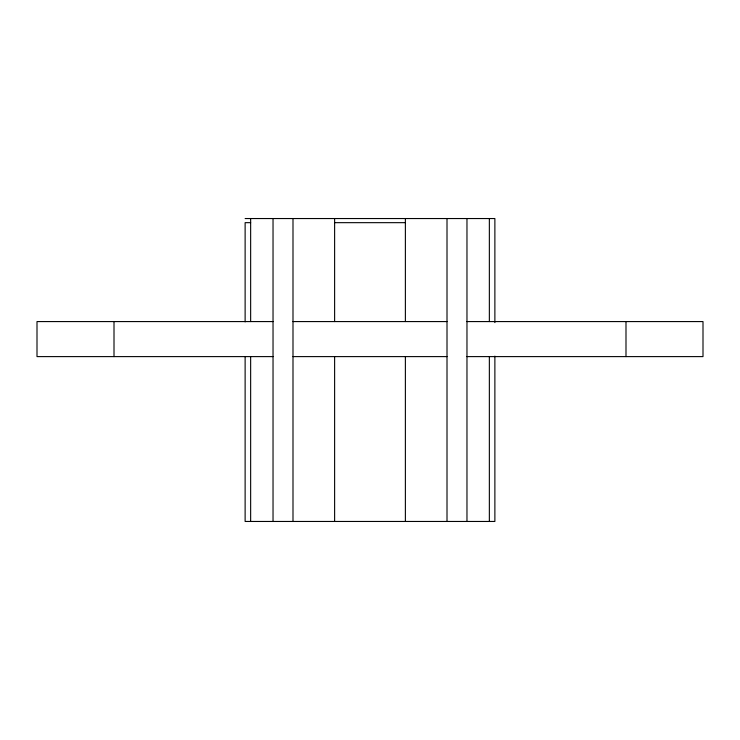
<?xml version="1.0" encoding="UTF-8"?>
<svg xmlns="http://www.w3.org/2000/svg" width="740" height="740" viewBox="0 0 740 740"><rect width="100%" height="100%" fill="white"/><g stroke="black" fill="none" stroke-linecap="round" stroke-linejoin="round"><path stroke-width="1.11" d="M245.125 218.541L494.875 218.541L494.875 322.594M250.647 222.666L245.125 222.666L245.125 321.882M334.619 222.666L405.381 222.666M273.032 321.576L37 321.576L37 356.606L273.032 356.606M292.994 321.576L447.006 321.576M466.968 321.576L703 321.576L703 356.606L466.968 356.606M292.994 356.606L447.006 356.606M625.994 321.576L625.994 356.606M494.875 356.125L494.875 521.46L245.125 521.46L245.125 356.486M489.353 218.541L489.353 321.576M489.353 356.606L489.353 521.46M466.968 218.541L466.968 521.46M447.006 218.541L447.006 521.46M405.381 218.541L405.381 321.576M405.381 356.606L405.381 521.46M334.619 218.541L334.619 321.576M334.619 356.606L334.619 521.46M292.994 218.541L292.994 521.46M273.032 218.541L273.032 521.46M250.647 218.541L250.647 321.576M250.647 356.606L250.647 521.46M114.006 321.576L114.006 356.606"/></g></svg>
